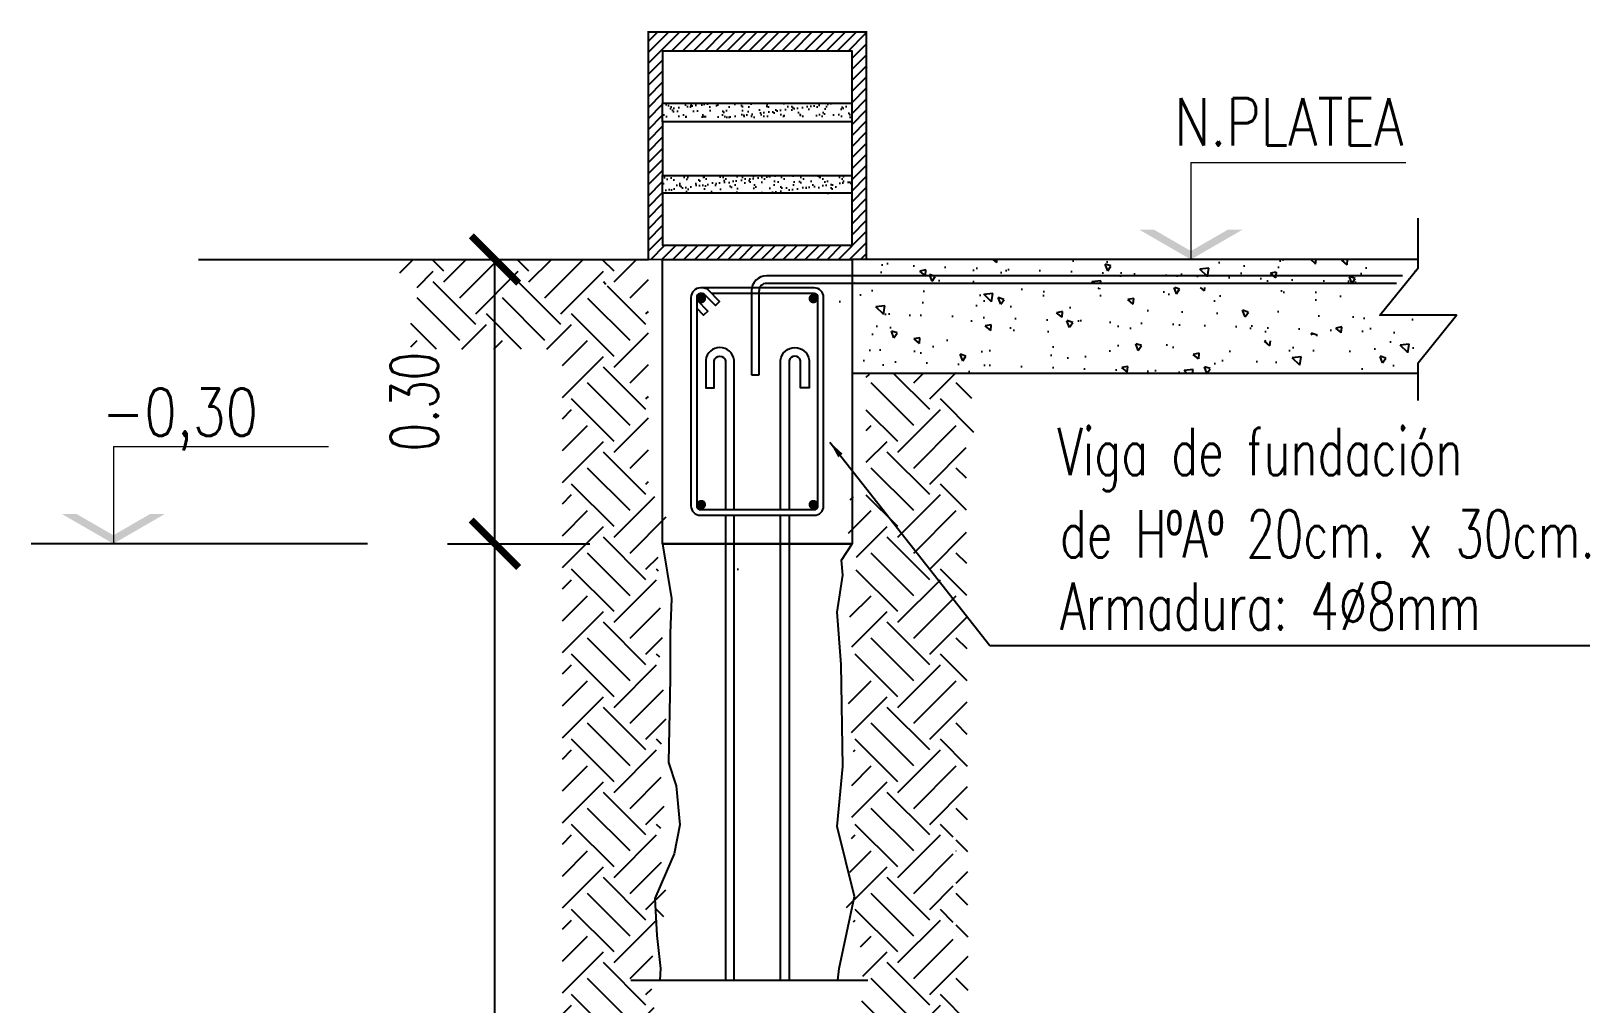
# Model space of a CAD drawing. Header units: millimetres. Extents: x 167 to 343, y -139 to 78.
# Drawn here: x 261.157 to 262.802, y -73.645 to -72.618 of the extents above; entities that cross this region are included whole.
import ezdxf
from ezdxf.enums import TextEntityAlignment as Align

# ---------------------------------------------------------------- set-up
doc = ezdxf.new("R2010")
doc.units = ezdxf.units.MM
doc.header["$LTSCALE"] = 0.1
doc.header["$MEASUREMENT"] = 0
doc.header["$PDMODE"] = 3
doc.header["$PDSIZE"] = 0.1
doc.linetypes.add('ACAD_ISO02W100', pattern=[15, 12, -3])
doc.layers.get('DEFPOINTS').update_dxf_attribs({"color": 1})
doc.layers.add('00-COTAS', color=1, linetype='Continuous', lineweight=9)
doc.layers.add('referencias', color=1, linetype='Continuous', lineweight=5)
for name, color, linetype in [('00-muros-a', 2, 'Continuous'), ('Armad long', 10, 'Continuous'), ('armadura', 10, 'Continuous'), ('CORTE-3', 3, 'Continuous'), ('Cota', 1, 'Continuous'), ('COTAS-HECTOR', 2, 'Continuous'), ('FUNDACION', 4, 'Continuous'), ('hach', 1, 'Continuous'), ('LINEA-TIERRA', 6, 'Continuous'), ('LINEAS DE PROYECCIÓN', 60, 'Continuous'), ('Muros', 7, 'Continuous'), ('Sombras', 7, 'Continuous'), ('TRAMAS', 8, 'Continuous')]:
    doc.layers.add(name, color=color, linetype=linetype)
doc.layers.add('VP', color=11, linetype='Continuous', plot=False)
doc.styles.add('1 en 100', font='romans.shx', dxfattribs={"height": 0.17})
doc.styles.add('ARIALB', font='simplex.shx', dxfattribs={"width": 0.784})
doc.styles.add('C-100', font='romans.shx', dxfattribs={"width": 0.7})
doc.styles.add('COTAS', font='ROMANS.shx', dxfattribs={"width": 0.7})
doc.styles.add('TX2', font='romans.shx', dxfattribs={"width": 0.7, "height": 0.2})
doc.dimstyles.new('1 en 20', dxfattribs={"dimtxt": 0.018, "dimasz": 0.018, "dimexe": 0, "dimexo": 0, "dimgap": 0.01, "dimtad": 1, "dimzin": 0, "dimdsep": 46, "dimtxsty": '1 en 100', "dimblk1": 'C-1', "dimblk2": 'C-1', "dimsah": 1, "dimcen": 0.1, "dimse1": 1, "dimse2": 1, "dimclrd": 1, "dimclrt": 256, "dimadec": 0, "dimazin": 0, "dimtfac": 1, "dimtix": 1, "dimtofl": 0, "dimtmove": 2, "dimatfit": 3, "dimfxl": 1, "dimtolj": 1, "dimtzin": 0, "dimlwd": -1, "dimarcsym": 0})
doc.dimstyles.new('PLA20', dxfattribs={"dimtxt": 0.2, "dimasz": 0.1, "dimexe": 0.1, "dimexo": 0, "dimgap": 0.06, "dimtad": 1, "dimlfac": 0.2, "dimzin": 1, "dimdsep": 46, "dimtxsty": 'TX2', "dimblk1": 'ARCHTICK', "dimblk2": 'ARCHTICK', "dimsah": 1, "dimcen": 0.1, "dimclrd": 2, "dimclre": 1, "dimclrt": 3, "dimadec": 0, "dimazin": 0, "dimtfac": 1, "dimtix": 1, "dimtmove": 2, "dimatfit": 3, "dimldrblk": 'ARCHTICK', "dimfxl": 1, "dimtolj": 1, "dimtzin": 1, "dimarcsym": 0})
pattern_1 = [(50, (150.1121, -48.0163), (1.093108, -0.0956345), [0.1143, -1.2573]), (355, (150.1121, -48.0163), (-0.211457, 1.14634), [0.09144, -1.00584]), (100.451, (150.2032, -48.0243), (0.881655, 1.0507), [0.09714, -1.06854]), (46.1842, (150.1121, -47.7115), (1.626474, -0.252254), [0.17145, -1.88595]), (96.6356, (150.2477, -47.7325), (1.424425, 1.484553), [0.14571, -1.60281]), (351.184, (150.1121, -47.7115), (1.424428, 1.48455), [0.13716, -1.50876]), (21, (150.2645, -47.7877), (0.909689, -0.613593), [0.1143, -1.2573]), (326, (150.2645, -47.7877), (0.370812, 1.105128), [0.09144, -1.00584]), (71.4514, (150.3403, -47.8389), (1.280499, 0.491537), [0.09714, -1.06854]), (37.5, (150.11212, -48.01633), (0.0185316, 0.5073302), [0, -0.993648, 0, -1.02108, 0, -1.00965]), (7.5, (150.1121, -48.01633), (0.400918, 0.6010834), [0, -0.582168, 0, -0.970788, 0, -0.38481]), (327.5, (149.77227, -48.01633), (0.8135436, -0.0343725), [0, -0.381, 0, -1.18872, 0, -1.57734]), (317.5, (149.6199, -48.0163), (0.888775, 0.152559), [0, -0.4953, 0, -0.789432, 0, -1.12014])]
pattern_2 = [(140, (31.41895, -210.8368), (0.006275213, 0.071726018), [0.0075, -0.0825]), (85, (31.41895, -210.8368), (-0.075219213, -0.013875133), [0.006, -0.066]), (190.451444, (31.41947, -210.83082), (-0.068943999, 0.057850885), [0.00637402, -0.070114211]), (136.1842, (31.39895, -210.8368), (0.016551928, 0.106724133), [0.01125, -0.12375]), (186.635635, (31.40033, -210.8279), (-0.09741186, 0.093466195), [0.009561034, -0.105171376]), (81.184164, (31.39895, -210.8368), (-0.09741186, 0.093466195), [0.009, -0.099]), (111, (31.40395, -210.8268), (0.040261889, 0.059690705), [0.0075, -0.0825]), (56, (31.40395, -210.8268), (-0.072515005, 0.024331533), [0.006, -0.066]), (161.451445, (31.407303, -210.82182), (-0.032253115, 0.084022238), [0.006374019, -0.070114211]), (127.5, (31.418948, -210.836798), (-0.0332893854, 0.0012159855), [0, -0.0652, 0, -0.067, 0, -0.06625]), (97.5, (31.41895, -210.836798), (-0.039441171, 0.0263069537), [0, -0.0382, 0, -0.0637, 0, -0.02525]), (57.5, (31.418948, -210.859098), (0.0022554872, 0.0533822436), [0, -0.025, 0, -0.078, 0, -0.1035]), (47.5, (31.41895, -210.869098), (-0.010010498, 0.058318617), [0, -0.0325, 0, -0.0518, 0, -0.0735])]

# ---------------------------------------------------------------- blocks, each defined once
blk = doc.blocks.new('_ARCHTICK')
at = {"color": 0, "linetype": 'ByBlock', "const_width": 0.15}
blk.add_lwpolyline([(-0.5, -0.5), (0.5, 0.5)], dxfattribs=at)
blk = doc.blocks.new('*D243')
at = {"layer": '00-COTAS', "color": 1, "lineweight": -2, "transparency": 16777216}
for p, q in [((261.5965, -72.859), (261.7464, -72.859)), ((261.5965, -73.159), (261.7464, -73.159))]:
    blk.add_line(p, q, dxfattribs=at)
at = {"layer": '00-COTAS', "color": 2, "lineweight": -2, "transparency": 16777216}
blk.add_line((261.6464, -73.159), (261.6464, -72.859), dxfattribs=at)
at = {"layer": 'DEFPOINTS', "color": 0, "transparency": 16777216}
for p in [(261.5965, -72.859), (261.6464, -72.859), (261.5965, -73.159)]:
    blk.add_point(p, dxfattribs=at)
at = {"layer": '00-COTAS', "color": 2, "lineweight": -2, "transparency": 16777216, "xscale": 0.05, "yscale": 0.05, "zscale": 0.05}
for p, rotation in [((261.6464, -72.859), 90), ((261.6464, -73.159), 270)]:
    blk.add_blockref('_ARCHTICK', p, dxfattribs=dict(at, rotation=rotation))
at = {"layer": '00-COTAS', "color": 3, "transparency": 16777216, "insert": (261.5614, -73.009), "char_height": 0.05, "attachment_point": 5, "rotation": 90, "style": 'C-100'}
blk.add_mtext('\\A1;0.30', dxfattribs=at)
blk = doc.blocks.new('niv')
at = {"linetype": 'ByBlock'}
blk.add_line((0, 0.3254), (0, 0), dxfattribs=at)
blk.add_line((0, 0.3254), (0.7204, 0.3254))
for points in [[(-0.1724, 0.0996), (-0.1232, 0.0996), (0, 0), (0, 0.0284)], [(0.1724, 0.0996), (0.1232, 0.0996), (0, 0), (0, 0.0284)]]:
    blk.add_solid(points)
at = {"style": 'COTAS', "width": 0.8}
blk.add_attdef('NIVEL', text='', height=0.1478, dxfattribs=at).set_placement((0.7126, 0.3816), align=Align.RIGHT)
blk = doc.blocks.new('*D244')
at = {"layer": 'COTAS-HECTOR', "color": 1, "lineweight": -2, "transparency": 16777216}
for p, q in [((261.5965, -73.159), (261.7464, -73.159)), ((261.7467, -74.2499), (261.5464, -74.2499))]:
    blk.add_line(p, q, dxfattribs=at)
at = {"layer": 'COTAS-HECTOR', "color": 2, "lineweight": -2, "transparency": 16777216}
blk.add_line((261.6464, -74.2499), (261.6464, -73.159), dxfattribs=at)
at = {"layer": 'DEFPOINTS', "color": 0, "transparency": 16777216}
for p in [(261.5965, -73.159), (261.6464, -73.159), (261.7467, -74.2499)]:
    blk.add_point(p, dxfattribs=at)
at = {"layer": 'COTAS-HECTOR', "color": 2, "lineweight": -2, "transparency": 16777216, "xscale": 0.05, "yscale": 0.05, "zscale": 0.05}
for p, rotation in [((261.6464, -73.159), 90), ((261.6464, -74.2499), 270)]:
    blk.add_blockref('_ARCHTICK', p, dxfattribs=dict(at, rotation=rotation))
at = {"layer": 'COTAS-HECTOR', "color": 3, "transparency": 16777216, "insert": (261.5614, -73.7044), "char_height": 0.05, "attachment_point": 5, "rotation": 90, "style": 'C-100'}
blk.add_mtext('\\A1;1.70', dxfattribs=at)
blk = doc.blocks.new('C-1')
for p, q in [((-1, 0), (0, 0)), ((0, -0.5), (0, 0.5))]:
    blk.add_line(p, q)
at = {"const_width": 0.05}
for points in [[(-0.5, 0), (0, 0)], [(-0.177, -0.177), (0.177, 0.177)]]:
    blk.add_lwpolyline(points, dxfattribs=at)

msp = doc.modelspace()

# ---------------------------------------------------------------- hatches: boundary and pattern name
h = msp.add_hatch()
h.set_pattern_fill('ANSI31,_O', color=2, scale=0.002595)
h.set_pattern_definition([(45, (-1913.075084, -1677.334603), (-0.005825030997, 0.005825030997), [])])
edge = h.paths.add_edge_path()
edge.add_line((261.9433, -72.619), (261.9933, -72.619))
edge.add_line((261.9933, -72.619), (262.0383, -72.619))
edge.add_line((262.0383, -72.619), (262.0383, -72.859))
edge.add_line((262.0383, -72.859), (261.8083, -72.859))
edge.add_line((261.8083, -72.859), (261.8083, -72.681))
edge.add_arc((261.8083, -72.678), 0.003, 270, 450)
edge.add_line((261.8083, -72.675), (261.8083, -72.619))
edge.add_line((261.8083, -72.619), (261.9433, -72.619))
h.paths.add_polyline_path([(261.8233, -72.639), (261.8233, -72.694), (261.8233, -72.7137), (261.8233, -72.7705), (261.8233, -72.789), (261.8233, -72.844), (262.0233, -72.844), (262.0233, -72.789), (262.0233, -72.7705), (262.0233, -72.7137), (262.0233, -72.694), (262.0233, -72.639)], flags=16)
at = {"layer": 'hach'}
h = msp.add_hatch(dxfattribs=at)
h.set_pattern_fill('AR-SAND,_O', color=256, scale=0.000259459)
h.set_pattern_definition([(37.5, (-1913.075084, -1677.334603), (-0.000415143255, 0.0126982894), [0, -0.01001721081, 0, -0.01120345946, 0, -0.01070918919]), (7.5, (-1913.075084, -1677.334603), (0.01166330681, 0.01859870531), [0, -0.00540402162, 0, -0.00902867027, 0, -0.003459891892]), (327.5, (-1913.08319, -1677.334603), (0.02052304528, 3.7289116e-05), [0, -0.003295135135, 0, -0.011862486486, 0, -0.015487135135]), (317.5, (-1913.08319, -1677.334603), (0.01981119444, 0.00578411217), [0, -0.001647567568, 0, -0.00777651892, 0, -0.008896864865])])
h.paths.add_polyline_path([(262.0233, -72.694), (262.0233, -72.709), (261.8233, -72.709), (261.8233, -72.694)])
h.paths.add_polyline_path([(262.0233, -72.7705), (262.0233, -72.789), (261.8233, -72.789), (261.8233, -72.7705)])
at = {"layer": 'Sombras'}
h = msp.add_hatch(dxfattribs=at)
h.set_pattern_fill('AR-CONC', color=1, scale=0.006, style=0)
h.set_pattern_definition(pattern_1)
h.paths.add_polyline_path([(261.9578, -73.0232), (261.9578, -73.0982), (261.9458, -73.0982), (261.9458, -73.0242, 0.812929), (261.9298, -73.0242), (261.9298, -73.173), (262.0083, -73.173, 0.414214), (262.0123, -73.169), (262.0123, -72.949, 0.414214), (262.0083, -72.945), (261.8502, -72.945), (261.8583, -72.9533), (261.854, -72.9575), (261.8433, -72.9465, 0.242714), (261.839, -72.9451, 0.464742), (261.8343, -72.949), (261.8343, -72.9533), (261.8459, -72.9653), (261.8416, -72.9695), (261.8343, -72.9619), (261.8343, -73.169, 0.414214), (261.8383, -73.173), (261.9178, -73.173), (261.9178, -73.0232, -0.877104)], flags=17)
h.paths.add_polyline_path([(261.8283, -72.949, -0.414214), (261.8383, -72.939), (261.8423, -72.939), (262.0083, -72.939, -0.414214), (262.0183, -72.949), (262.0183, -73.169, -0.414214), (262.0083, -73.179), (261.9298, -73.179), (261.9298, -73.209), (262.0733, -73.209), (262.0733, -72.909), (261.7733, -72.909), (261.7733, -73.209), (261.9178, -73.209), (261.9178, -73.179), (261.8383, -73.179, -0.414214), (261.8283, -73.169)])
h = msp.add_hatch(dxfattribs=at)
h.set_pattern_fill('AR-CONC', color=1, scale=0.006, style=0)
h.set_pattern_definition(pattern_1)
h.paths.add_polyline_path([(262.0123, -72.949, 0.414214), (262.0083, -72.945), (261.8502, -72.945), (261.8583, -72.9533), (261.854, -72.9575), (261.8433, -72.9465, 0.202963), (261.8398, -72.945), (261.8383, -72.945, 0.414214), (261.8343, -72.949), (261.8343, -72.9533), (261.8459, -72.9653), (261.8416, -72.9695), (261.8343, -72.9619), (261.8343, -73.169, 0.414214), (261.8383, -73.173), (261.9178, -73.173), (261.9178, -73.0232, -0.877104), (261.9578, -73.0232), (261.9578, -73.0982), (261.9458, -73.0982), (261.9458, -73.0242, 0.812929), (261.9298, -73.0242), (261.9298, -73.173), (262.0083, -73.173, 0.414214), (262.0123, -73.169)], flags=17)
h.paths.add_polyline_path([(261.8283, -72.949, -0.414214), (261.8383, -72.939), (261.8423, -72.939), (262.0083, -72.939, -0.414214), (262.0183, -72.949), (262.0183, -73.169, -0.414214), (262.0083, -73.179), (261.9298, -73.179), (261.9298, -73.209), (262.0733, -73.209), (262.0733, -72.909), (261.7733, -72.909), (261.7733, -73.209), (261.9178, -73.209), (261.9178, -73.179), (261.8383, -73.179, -0.414214), (261.8283, -73.169)])
at = {"layer": 'TRAMAS', "linetype": 'ACAD_ISO02W100'}
h = msp.add_hatch(dxfattribs=at)
h.set_pattern_fill('EARTH', color=256, scale=0.01, angle=45)
h.set_pattern_definition([(45, (-1290.34174, -1595.967876), (7e-18, 0.0898025612), [0.0635, -0.0635]), (45, (-1290.35858, -1595.95104), (7e-18, 0.0898025612), [0.0635, -0.0635]), (45, (-1290.37542, -1595.9342), (7e-18, 0.0898025612), [0.0635, -0.0635]), (135, (-1290.37542, -1595.922975), (-0.0898025612, 7e-18), [0.0635, -0.0635]), (135, (-1290.35858, -1595.90614), (-0.0898025612, 7e-18), [0.0635, -0.0635]), (135, (-1290.34174, -1595.8893), (-0.0898025612, 7e-18), [0.0635, -0.0635])])
h.paths.add_polyline_path([(261.7247, -72.9124), (261.7673, -72.8858), (261.7673, -72.8828)], flags=16)
h.paths.add_polyline_path([(261.5759, -72.9522), (261.7233, -72.9522), (261.7233, -72.9521), (261.5674, -72.9521)], flags=16)
h.paths.add_polyline_path([(261.8074, -73.7754), (261.8074, -73.686)], flags=16)
h.paths.add_polyline_path([(261.8216, -73.059), (261.8215, -73.0593), (261.8216, -73.059)], flags=17)
h.paths.add_polyline_path([(261.8236, -73.109), (261.8083, -73.109), (261.8083, -72.859), (261.5302, -72.859), (261.577, -72.8997), (261.5576, -72.8965), (261.5576, -72.9536), (261.7176, -72.9536), (261.7176, -74.3373), (261.8208, -74.1625), (261.8208, -74.2499), (261.8198, -74.04), (261.8198, -74.0353), (261.8151, -73.9999), (261.8145, -73.9837), (261.8262, -73.9686), (261.825, -73.9482), (261.825, -73.9337), (261.8302, -73.9215), (261.8291, -73.9087), (261.8279, -73.8768), (261.8233, -73.8683), (261.8163, -73.859), (261.8145, -73.8509), (261.8238, -73.8254), (261.8262, -73.8039), (261.8285, -73.7923), (261.8285, -73.7847), (261.8262, -73.7801), (261.8244, -73.7702), (261.832, -73.7516), (261.8314, -73.7446), (261.8227, -73.7156), (261.8202, -73.7046), (261.8221, -73.6976), (261.818, -73.6819), (261.817, -73.6622), (261.813, -73.6413), (261.8125, -73.6355), (261.8114, -73.6221), (261.8132, -73.5997), (261.8127, -73.5911), (261.8159, -73.5804), (261.8186, -73.57), (261.8202, -73.5609), (261.8216, -73.5586), (261.8291, -73.5448), (261.8295, -73.54), (261.8288, -73.5359), (261.8266, -73.5291), (261.8266, -73.5232), (261.8254, -73.5072), (261.8263, -73.5), (261.8211, -73.4936), (261.8231, -73.4813), (261.8253, -73.4745), (261.8245, -73.4716), (261.8234, -73.4694), (261.8213, -73.4593), (261.8225, -73.4525), (261.8233, -73.4496), (261.8243, -73.4433), (261.8258, -73.4364), (261.8211, -73.4321), (261.8218, -73.4304), (261.8243, -73.4239), (261.8237, -73.4136), (261.8211, -73.4012), (261.8218, -73.3976), (261.8249, -73.3888), (261.824, -73.3843), (261.8204, -73.3756), (261.8229, -73.369), (261.8232, -73.3608), (261.8244, -73.3567), (261.8261, -73.3503), (261.8267, -73.3474), (261.8288, -73.3345), (261.8256, -73.321), (261.8241, -73.3107), (261.8212, -73.3054), (261.82, -73.3034), (261.8191, -73.3022), (261.8191, -73.2969), (261.8168, -73.2875), (261.8191, -73.2829), (261.8241, -73.2661), (261.8228, -73.2522), (261.8261, -73.2439), (261.8258, -73.2374), (261.825, -73.233), (261.8214, -73.2271), (261.8182, -73.2239), (261.8188, -73.2119), (261.8191, -73.1989), (261.8196, -73.1937), (261.8182, -73.1795), (261.8186, -73.1719), (261.821, -73.1596), (261.8257, -73.1544), (261.8281, -73.1421), (261.8272, -73.1336), (261.8272, -73.1185), (261.8257, -73.1133)])
at = {"layer": 'TRAMAS'}
h = msp.add_hatch(dxfattribs=at)
h.set_pattern_fill('AR-CONC', color=256, scale=0.01, angle=90, style=0)
h.set_pattern_definition(pattern_2)
h.paths.add_polyline_path([(262.6044, -72.859), (262.0233, -72.859), (262.0233, -72.884), (262.6044, -72.884)])
h = msp.add_hatch(dxfattribs=at)
h.set_pattern_fill('AR-CONC', color=256, scale=0.01, angle=90, style=0)
h.set_pattern_definition(pattern_2)
h.paths.add_polyline_path([(262.6194, -72.9228), (262.58, -72.9179), (262.5551, -72.9042), (262.6205, -72.8679), (262.6045, -72.8876), (262.0233, -72.89), (262.0233, -72.8949), (261.9983, -72.909), (262.0483, -72.909), (262.0233, -72.9231), (262.0233, -72.979), (262.6194, -72.9787)])
h.paths.add_polyline_path([(262.1774, -72.939), (262.6292, -72.939), (262.6292, -72.945), (262.1774, -72.945)])
at = {"layer": 'TRAMAS', "linetype": 'ACAD_ISO02W100'}
h = msp.add_hatch(dxfattribs=at)
h.set_pattern_fill('EARTH', color=256, scale=0.01, angle=45)
h.set_pattern_definition([(45, (-1290.31174, -1595.967876), (7e-18, 0.0898025612), [0.0635, -0.0635]), (45, (-1290.32858, -1595.95104), (7e-18, 0.0898025612), [0.0635, -0.0635]), (45, (-1290.34542, -1595.9342), (7e-18, 0.0898025612), [0.0635, -0.0635]), (135, (-1290.34542, -1595.922975), (-0.0898025612, 7e-18), [0.0635, -0.0635]), (135, (-1290.32858, -1595.90614), (-0.0898025612, 7e-18), [0.0635, -0.0635]), (135, (-1290.31174, -1595.8893), (-0.0898025612, 7e-18), [0.0635, -0.0635])])
h.paths.add_polyline_path([(262.1301, -73.5841), (262.1331, -73.5841), (262.1331, -73.4574), (262.1301, -73.4574)], flags=16)
h.paths.add_polyline_path([(262.0383, -72.9801), (262.0383, -73.109), (262.023, -73.109), (262.0209, -73.1133), (262.0195, -73.1185), (262.0195, -73.1336), (262.0185, -73.1421), (262.0209, -73.1544), (262.0256, -73.1596), (262.028, -73.1719), (262.0285, -73.1795), (262.0271, -73.1937), (262.0275, -73.1989), (262.0279, -73.2119), (262.0284, -73.2239), (262.024, -73.2283), (262.0235, -73.2301), (262.0217, -73.233), (262.0208, -73.2374), (262.0205, -73.2439), (262.0235, -73.2512), (262.0235, -73.2568), (262.0226, -73.2661), (262.0276, -73.2829), (262.0299, -73.2875), (262.0276, -73.2969), (262.0276, -73.3022), (262.0267, -73.3034), (262.0255, -73.3054), (262.0226, -73.3107), (262.0211, -73.321), (262.0179, -73.3345), (262.0199, -73.3474), (262.0205, -73.3503), (262.0223, -73.3567), (262.0235, -73.3608), (262.0238, -73.369), (262.0254, -73.3734), (262.0247, -73.3794), (262.0227, -73.3843), (262.0218, -73.3888), (262.0258, -73.4002), (262.0229, -73.4139), (262.0227, -73.4177), (262.0223, -73.4239), (262.0249, -73.4304), (262.0256, -73.4321), (262.0209, -73.4364), (262.0223, -73.4433), (262.0234, -73.4496), (262.0241, -73.4525), (262.0254, -73.4593), (262.0232, -73.4694), (262.0221, -73.4716), (262.0214, -73.4745), (262.025, -73.4856), (262.0242, -73.4851), (262.0256, -73.4936), (262.0203, -73.5), (262.0212, -73.5072), (262.0201, -73.5232), (262.0201, -73.5285), (262.0176, -73.537), (262.0171, -73.54), (262.0176, -73.5448), (262.0251, -73.5586), (262.0264, -73.5609), (262.028, -73.57), (262.0308, -73.5804), (262.0339, -73.5911), (262.0335, -73.5997), (262.0353, -73.6221), (262.0341, -73.6355), (262.0337, -73.6413), (262.0297, -73.6622), (262.0287, -73.6819), (262.0245, -73.6976), (262.0265, -73.7046), (262.024, -73.7156), (262.0153, -73.7446), (262.0147, -73.7516), (262.0222, -73.7702), (262.0205, -73.7801), (262.0182, -73.7847), (262.0182, -73.7923), (262.0205, -73.8039), (262.0228, -73.8254), (262.0321, -73.8509), (262.0304, -73.859), (262.0234, -73.8683), (262.0187, -73.8768), (262.0176, -73.9087), (262.0164, -73.9215), (262.0216, -73.9337), (262.0216, -73.9482), (262.0205, -73.9686), (262.0321, -73.9837), (262.0315, -73.9999), (262.0269, -74.0353), (262.0269, -74.04), (262.0258, -74.2625), (262.0259, -74.2625), (262.148, -74.2532), (262.1438, -73.051), (262.1522, -73.0488), (262.148, -72.9779)])

# ---------------------------------------------------------------- linework, layer by layer
at = {"color": 1}
for p, q in [((261.8233, -72.7137), (261.8233, -72.694)), ((262.0233, -72.7137), (262.0233, -72.694)), ((261.8233, -72.789), (261.8233, -72.7705)), ((262.0233, -72.789), (262.0233, -72.7705))]:
    msp.add_line(p, q, dxfattribs=at)
at = {"color": 2, "const_width": 0.002}
msp.add_lwpolyline([(262.0383, -72.619), (261.8083, -72.619), (261.8083, -72.859), (262.0383, -72.859)], close=True, dxfattribs=at)
at = {"color": 1}
for points in [[(262.0233, -72.694), (262.0233, -72.639), (261.8233, -72.639), (261.8233, -72.694), (262.0233, -72.694)], [(262.0233, -72.7705), (262.0233, -72.7137), (261.8233, -72.7137), (261.8233, -72.7705), (262.0233, -72.7705)], [(262.0233, -72.844), (262.0233, -72.789), (261.8233, -72.789), (261.8233, -72.844), (262.0233, -72.844)]]:
    msp.add_lwpolyline(points, dxfattribs=at)
at = {"const_width": 0.002}
msp.add_lwpolyline([(261.8083, -72.769), (261.8083, -72.859)], dxfattribs=at)
msp.add_lwpolyline([(262.6205, -73.0077), (262.6205, -72.9679), (262.661, -72.9179), (262.58, -72.9179), (262.6205, -72.8679), (262.6205, -72.8154)])
at = {"layer": '00-muros-a'}
for p, q in [((262.6205, -72.859), (262.0233, -72.859)), ((262.0233, -72.979), (262.6205, -72.979))]:
    msp.add_line(p, q, dxfattribs=at)
at = {"layer": 'Armad long'}
for points in [[(261.8988, -73.123), (261.8988, -72.9651, 0.877104), (261.8688, -72.9651), (261.8688, -72.9945), (261.8778, -72.9945), (261.8778, -72.9658, -0.812929), (261.8898, -72.9658), (261.8898, -73.123)], [(261.9479, -73.123), (261.9479, -72.9651, -0.877104), (261.9779, -72.9651), (261.9779, -72.9945), (261.9689, -72.9945), (261.9689, -72.9658, 0.812929), (261.9569, -72.9658), (261.9569, -73.123)]]:
    msp.add_lwpolyline(points, format="xyb", dxfattribs=at)
for points in [[(261.8898, -73.129), (261.8898, -73.6198)], [(261.8988, -73.6198), (261.8988, -73.129)], [(261.9479, -73.6198), (261.9479, -73.129)], [(261.9569, -73.129), (261.9569, -73.6198)]]:
    msp.add_lwpolyline(points, dxfattribs=at)
at = {"layer": 'armadura'}
for p, q in [((261.9171, -72.8922), (261.9171, -72.9809)), ((261.9251, -72.9809), (261.9251, -72.8922)), ((262.604, -72.8762), (261.9331, -72.8762)), ((262.5976, -72.8842), (261.9331, -72.8842)), ((261.9171, -72.9809), (261.9251, -72.9809))]:
    msp.add_line(p, q, dxfattribs=at)
for radius in [0.016, 0.008]:
    msp.add_arc((261.9331, -72.8922), radius, 90, 180, dxfattribs=at)
at = {"layer": 'CORTE-3'}
msp.add_lwpolyline([(261.8233, -72.859), (262.0233, -72.859), (262.0233, -73.159), (261.8233, -73.159)], close=True, dxfattribs=at)
at = {"layer": 'Cota', "ltscale": 0.2}
msp.add_line((261.7899, -73.6198), (262.0399, -73.6198), dxfattribs=at)
at = {"layer": 'FUNDACION', "color": 1}
for p, q in [((261.3335, -72.859), (261.8083, -72.859)), ((261.512, -73.159), (261.1571, -73.159))]:
    msp.add_line(p, q, dxfattribs=at)
at = {"layer": 'hach', "linetype": 'Continuous'}
for p, q in [((261.8436, -72.6185), (261.8436, -72.6185)), ((261.9622, -72.6181), (261.9622, -72.6181)), ((261.9739, -72.6184), (261.9739, -72.6184)), ((261.9863, -72.6186), (261.9863, -72.6186)), ((262.0036, -72.6184), (262.0036, -72.6184)), ((262.0153, -72.6189), (262.0153, -72.6189)), ((262.0204, -72.6185), (262.0204, -72.6185)), ((262.0386, -72.6305), (262.0386, -72.6305)), ((262.0391, -72.6432), (262.0391, -72.6432)), ((262.0392, -72.6439), (262.0392, -72.6439)), ((262.0391, -72.6543), (262.0391, -72.6543)), ((262.0395, -72.6559), (262.0395, -72.6559))]:
    msp.add_line(p, q, dxfattribs=at)
at = {"layer": 'LINEA-TIERRA'}
for points in [[(261.8233, -73.159), (261.8328, -73.2169), (261.8314, -73.2538), (261.8314, -73.301), (261.8294, -73.39), (261.8376, -73.4146), (261.8417, -73.4556), (261.8356, -73.4864), (261.8273, -73.5048), (261.815, -73.5335), (261.8171, -73.5725), (261.8212, -73.6074), (261.8205, -73.6198)], [(262.0081, -73.6198), (262.0095, -73.6074), (262.0259, -73.5315), (262.0075, -73.4576), (262.0136, -73.3941), (262.0116, -73.2866), (262.0075, -73.2312), (262.0136, -73.1923), (262.0122, -73.1764), (262.0233, -73.159)]]:
    msp.add_lwpolyline(points, dxfattribs=at)
at = {"layer": 'Muros', "color": 2}
msp.add_lwpolyline([(261.8673, -72.889), (261.8633, -72.889, 0.414214), (261.8533, -72.899), (261.8533, -73.119, 0.414214), (261.8633, -73.129), (261.9833, -73.129, 0.414214), (261.9933, -73.119), (261.9933, -72.899, 0.414214), (261.9833, -72.889), (261.8673, -72.889, -0.202963), (261.8709, -72.8905), (261.8833, -72.9033), (261.879, -72.9075), (261.8683, -72.8965, 0.202963), (261.8648, -72.895), (261.8633, -72.895, 0.414214), (261.8593, -72.899), (261.8593, -73.119, 0.414214), (261.8633, -73.123), (261.9833, -73.123, 0.414214), (261.9873, -73.119), (261.9873, -72.899, 0.414214), (261.9833, -72.895), (261.8752, -72.895)], format="xyb", dxfattribs=at)
at = {"layer": 'Muros', "color": 2, "const_width": 0.005}
for points in [[(261.8617, -72.9003, 1), (261.8667, -72.9003, 1)], [(261.9849, -72.9003, -1), (261.9799, -72.9003, -1)], [(261.8617, -73.1177, -1), (261.8667, -73.1177, -1)], [(261.9849, -73.1177, 1), (261.9799, -73.1177, 1)]]:
    msp.add_lwpolyline(points, format="xyb", close=True, dxfattribs=at)
at = {"layer": 'Muros', "color": 2}
msp.add_lwpolyline([(261.8593, -72.9016), (261.8709, -72.9136), (261.8666, -72.9178), (261.8593, -72.9102)], dxfattribs=at)
at = {"layer": 'VP'}
for p, q in [((261.8233, -73.159), (262.0233, -73.159)), ((261.8205, -73.6198), (262.0081, -73.6198))]:
    msp.add_line(p, q, dxfattribs=at)

# ---------------------------------------------------------------- block references
at = {"layer": '00-COTAS'}
ref = msp.add_blockref('niv', (262.3808, -72.859), dxfattribs=dict(at, xscale=0.3150000000000546, yscale=0.3150000000000546, zscale=0.3150000000000546))
ref.add_attrib('NIVEL', 'N.PLATEA', dxfattribs={"color": 2, "height": 0.05, "style": 'COTAS', "width": 0.8}).set_placement((262.6052, -72.7388), align=Align.RIGHT)
ref = msp.add_blockref('niv', (261.2438, -73.159), dxfattribs=dict(at, xscale=0.3150000000000546, yscale=0.3150000000000546, zscale=0.3150000000000546))
ref.add_attrib('NIVEL', '-0,30', dxfattribs={"color": 2, "height": 0.05, "style": 'COTAS', "width": 0.8}).set_placement((261.3965, -73.0452), align=Align.RIGHT)

# ---------------------------------------------------------------- texts
at = {"layer": 'referencias', "style": 'ARIALB', "width": 0.7}
for s, p in [('Viga de fundación', (262.2399, -73.0868)), ('de HºAº 20cm. x 30cm.', (262.2425, -73.1737)), ('Armadura: 4%%C8mm', (262.2429, -73.2498))]:
    msp.add_text(s, height=0.05, dxfattribs=at).set_placement(p)

# ---------------------------------------------------------------- dimensions: what is measured, and where the dimension line sits
at = {"layer": '00-COTAS'}
dim = msp.add_linear_dim(base=(261.6464, -72.859), p1=(261.5965, -73.159), p2=(261.5965, -72.859), angle=90, dimstyle='PLA20', override={"dimscale": 1, "dimtxt": 0.05, "dimasz": 0.05, "dimlfac": 1, "dimtxsty": 'C-100'}, dxfattribs=at)
dim.commit()
dim.dimension.update_dxf_attribs({"geometry": '*D243', "text_midpoint": (261.5614, -73.009)})
at = {"layer": 'COTAS-HECTOR'}
dim = msp.add_linear_dim(base=(261.6464, -73.159), p1=(261.7467, -74.2499), p2=(261.5965, -73.159), angle=90, text='1.70', dimstyle='PLA20', override={"dimscale": 1, "dimtxt": 0.05, "dimasz": 0.05, "dimlfac": 1, "dimtxsty": 'C-100'}, dxfattribs=at)
dim.commit()
dim.dimension.update_dxf_attribs({"geometry": '*D244', "text_midpoint": (261.5614, -73.7044)})

# ---------------------------------------------------------------- leaders
at = {"layer": 'LINEAS DE PROYECCIÓN'}
msp.add_leader([(261.9998, -73.0517), (262.1688, -73.2665), (262.8018, -73.2665)], dimstyle='1 en 20', override={"dimgap": 0.01, "dimtad": 0, "dimclrd": 2}, dxfattribs=at)

doc.saveas('drawing.dxf')
